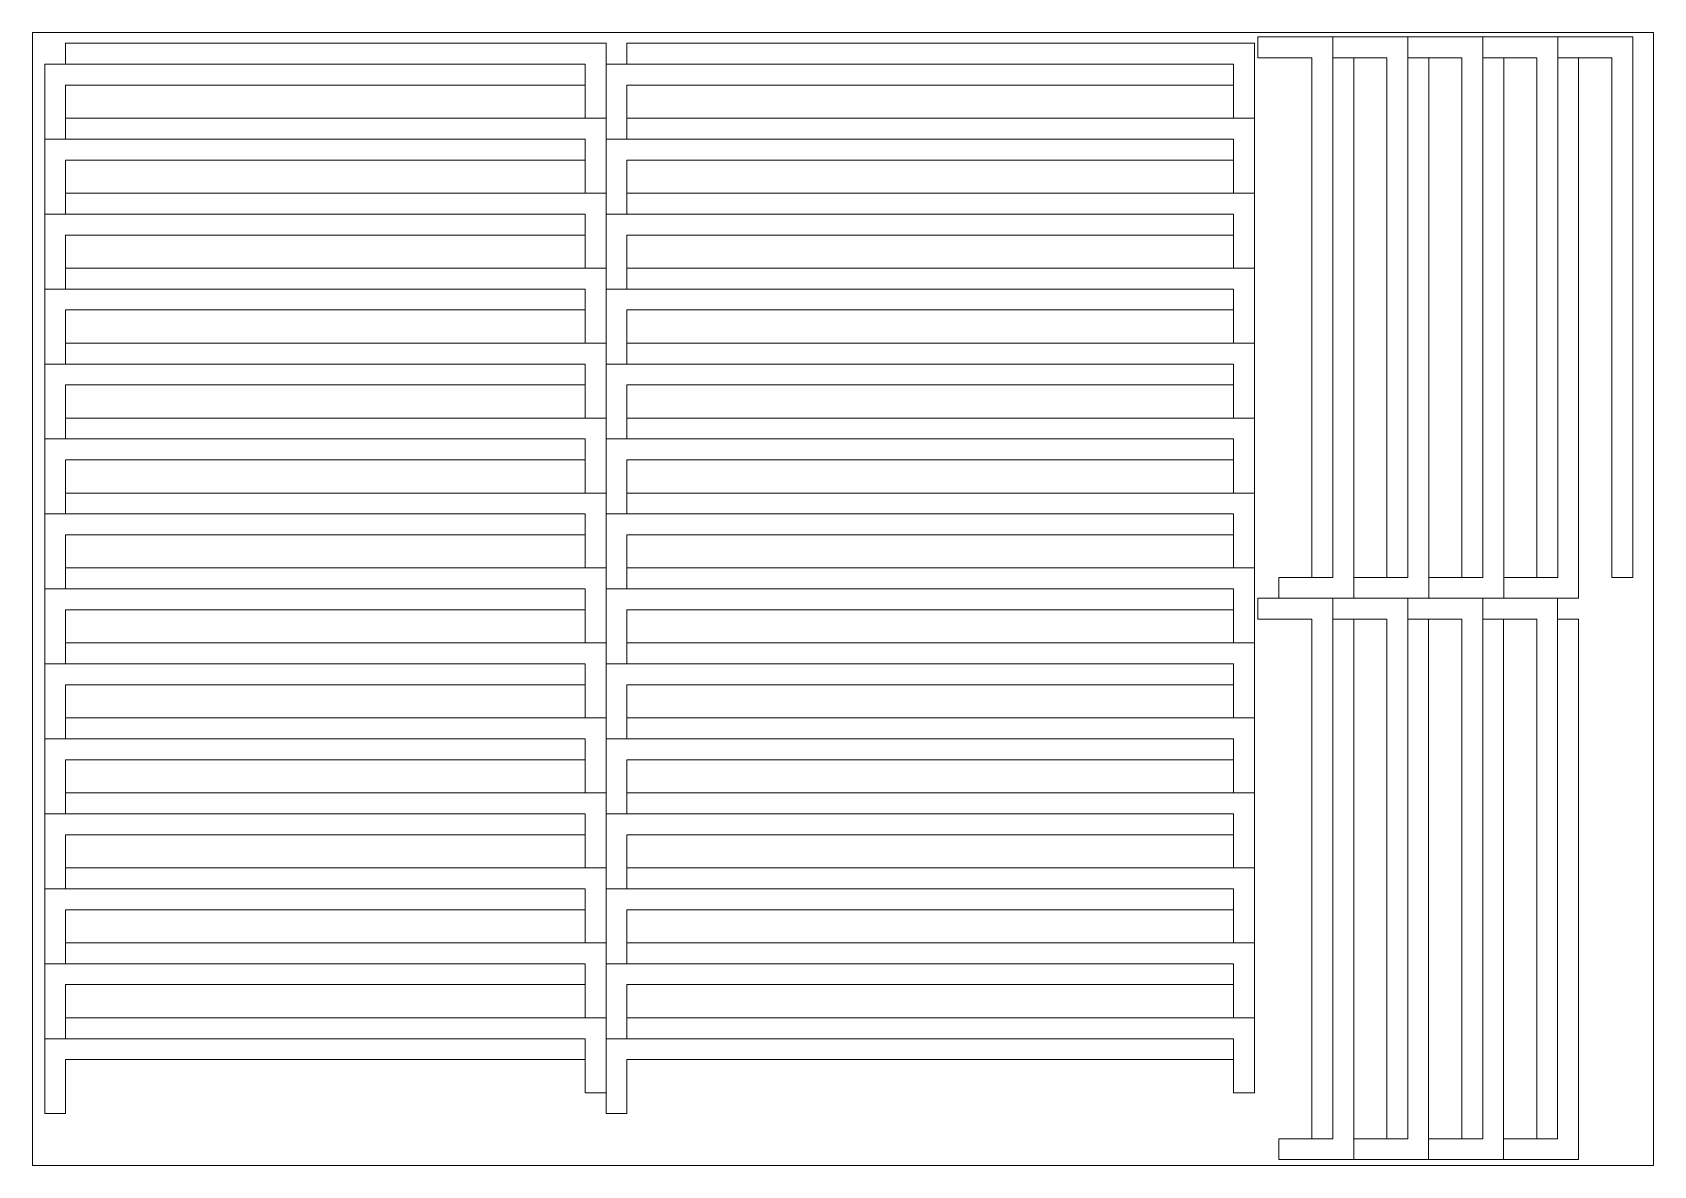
# Model space of a CAD drawing. Header units: millimetres. Extents: x 1869 to 3797, y -919 to 434.
# Drawn here: x 2842 to 3772, y -219 to 431 of the extents above; entities that cross this region are included whole.
import ezdxf

# ---------------------------------------------------------------- set-up
doc = ezdxf.new("R2010")
doc.units = ezdxf.units.MM
doc.header["$MEASUREMENT"] = 0
doc.layers.add('Layer 1', color=7, linetype='Continuous')

msp = doc.modelspace()

# ---------------------------------------------------------------- linework, layer by layer
at = {"layer": 'Layer 1', "color": 250, "lineweight": 20}
msp.add_lwpolyline([(2842.1694, -218.8924), (3772.1694, -218.8924), (3772.1694, 431.1076), (2842.1694, 431.1076), (2842.1694, -218.8924)], close=True, dxfattribs=at)
for points in [[(3545.1886, 428.5118), (3545.1886, 428.5118), (3545.1886, 416.5118), (3545.1886, 416.5118), (3545.1886, 416.5118), (3545.1886, 416.5118), (3576.1886, 416.5118), (3576.1886, 416.5118), (3576.1886, 416.5118), (3576.1886, 416.5118), (3576.1886, 118.5118), (3576.1886, 118.5118), (3576.1886, 118.5118), (3576.1886, 118.5118), (3588.1886, 118.5118), (3588.1886, 118.5118), (3588.1886, 118.5118), (3588.1886, 118.5118), (3588.1886, 416.5118), (3588.1886, 416.5118), (3588.1886, 416.5118), (3588.1886, 416.5118), (3588.1886, 428.5118), (3588.1886, 428.5118), (3588.1886, 428.5118), (3588.1886, 428.5118), (3545.1886, 428.5118), (3545.1886, 428.5118)], [(3588.1886, 428.5118), (3588.1886, 428.5118), (3588.1886, 416.5118), (3588.1886, 416.5118), (3588.1886, 416.5118), (3588.1886, 416.5118), (3619.1886, 416.5118), (3619.1886, 416.5118), (3619.1886, 416.5118), (3619.1886, 416.5118), (3619.1886, 118.5118), (3619.1886, 118.5118), (3619.1886, 118.5118), (3619.1886, 118.5118), (3631.1886, 118.5118), (3631.1886, 118.5118), (3631.1886, 118.5118), (3631.1886, 118.5118), (3631.1886, 416.5118), (3631.1886, 416.5118), (3631.1886, 416.5118), (3631.1886, 416.5118), (3631.1886, 428.5118), (3631.1886, 428.5118), (3631.1886, 428.5118), (3631.1886, 428.5118), (3588.1886, 428.5118), (3588.1886, 428.5118)], [(3631.1886, 428.5118), (3631.1886, 428.5118), (3631.1886, 416.5118), (3631.1886, 416.5118), (3631.1886, 416.5118), (3631.1886, 416.5118), (3662.1886, 416.5118), (3662.1886, 416.5118), (3662.1886, 416.5118), (3662.1886, 416.5118), (3662.1886, 118.5118), (3662.1886, 118.5118), (3662.1886, 118.5118), (3662.1886, 118.5118), (3674.1886, 118.5118), (3674.1886, 118.5118), (3674.1886, 118.5118), (3674.1886, 118.5118), (3674.1886, 416.5118), (3674.1886, 416.5118), (3674.1886, 416.5118), (3674.1886, 416.5118), (3674.1886, 428.5118), (3674.1886, 428.5118), (3674.1886, 428.5118), (3674.1886, 428.5118), (3631.1886, 428.5118), (3631.1886, 428.5118)], [(3674.1886, 428.5118), (3674.1886, 428.5118), (3674.1886, 416.5118), (3674.1886, 416.5118), (3674.1886, 416.5118), (3674.1886, 416.5118), (3705.1886, 416.5118), (3705.1886, 416.5118), (3705.1886, 416.5118), (3705.1886, 416.5118), (3705.1886, 118.5118), (3705.1886, 118.5118), (3705.1886, 118.5118), (3705.1886, 118.5118), (3717.1886, 118.5118), (3717.1886, 118.5118), (3717.1886, 118.5118), (3717.1886, 118.5118), (3717.1886, 416.5118), (3717.1886, 416.5118), (3717.1886, 416.5118), (3717.1886, 416.5118), (3717.1886, 428.5118), (3717.1886, 428.5118), (3717.1886, 428.5118), (3717.1886, 428.5118), (3674.1886, 428.5118), (3674.1886, 428.5118)], [(3717.1886, 428.5118), (3717.1886, 428.5118), (3717.1886, 416.5118), (3717.1886, 416.5118), (3717.1886, 416.5118), (3717.1886, 416.5118), (3748.1886, 416.5118), (3748.1886, 416.5118), (3748.1886, 416.5118), (3748.1886, 416.5118), (3748.1886, 118.5118), (3748.1886, 118.5118), (3748.1886, 118.5118), (3748.1886, 118.5118), (3760.1886, 118.5118), (3760.1886, 118.5118), (3760.1886, 118.5118), (3760.1886, 118.5118), (3760.1886, 416.5118), (3760.1886, 416.5118), (3760.1886, 416.5118), (3760.1886, 416.5118), (3760.1886, 428.5118), (3760.1886, 428.5118), (3760.1886, 428.5118), (3760.1886, 428.5118), (3717.1886, 428.5118), (3717.1886, 428.5118)], [(3171.2133, 381.9), (3171.2133, 381.9), (3159.2133, 381.9), (3159.2133, 381.9), (3159.2133, 381.9), (3159.2133, 381.9), (3159.2133, 412.9), (3159.2133, 412.9), (3159.2133, 412.9), (3159.2133, 412.9), (2861.2133, 412.9), (2861.2133, 412.9), (2861.2133, 412.9), (2861.2133, 412.9), (2861.2133, 424.9), (2861.2133, 424.9), (2861.2133, 424.9), (2861.2133, 424.9), (3159.2133, 424.9), (3159.2133, 424.9), (3159.2133, 424.9), (3159.2133, 424.9), (3171.2133, 424.9), (3171.2133, 424.9), (3171.2133, 424.9), (3171.2133, 424.9), (3171.2133, 381.9), (3171.2133, 381.9)], [(3543.2133, 381.9), (3543.2133, 381.9), (3531.2133, 381.9), (3531.2133, 381.9), (3531.2133, 381.9), (3531.2133, 381.9), (3531.2133, 412.9), (3531.2133, 412.9), (3531.2133, 412.9), (3531.2133, 412.9), (3183.2133, 412.9), (3183.2133, 412.9), (3183.2133, 412.9), (3183.2133, 412.9), (3183.2133, 424.9), (3183.2133, 424.9), (3183.2133, 424.9), (3183.2133, 424.9), (3531.2133, 424.9), (3531.2133, 424.9), (3531.2133, 424.9), (3531.2133, 424.9), (3543.2133, 424.9), (3543.2133, 424.9), (3543.2133, 424.9), (3543.2133, 424.9), (3543.2133, 381.9), (3543.2133, 381.9)], [(2849.2133, 369.9), (2849.2133, 369.9), (2861.2133, 369.9), (2861.2133, 369.9), (2861.2133, 369.9), (2861.2133, 369.9), (2861.2133, 400.9), (2861.2133, 400.9), (2861.2133, 400.9), (2861.2133, 400.9), (3159.2133, 400.9), (3159.2133, 400.9), (3159.2133, 400.9), (3159.2133, 400.9), (3159.2133, 412.9), (3159.2133, 412.9), (3159.2133, 412.9), (3159.2133, 412.9), (2861.2133, 412.9), (2861.2133, 412.9), (2861.2133, 412.9), (2861.2133, 412.9), (2849.2133, 412.9), (2849.2133, 412.9), (2849.2133, 412.9), (2849.2133, 412.9), (2849.2133, 369.9), (2849.2133, 369.9)], [(3171.2133, 369.9), (3171.2133, 369.9), (3183.2133, 369.9), (3183.2133, 369.9), (3183.2133, 369.9), (3183.2133, 369.9), (3183.2133, 400.9), (3183.2133, 400.9), (3183.2133, 400.9), (3183.2133, 400.9), (3531.2133, 400.9), (3531.2133, 400.9), (3531.2133, 400.9), (3531.2133, 400.9), (3531.2133, 412.9), (3531.2133, 412.9), (3531.2133, 412.9), (3531.2133, 412.9), (3183.2133, 412.9), (3183.2133, 412.9), (3183.2133, 412.9), (3183.2133, 412.9), (3171.2133, 412.9), (3171.2133, 412.9), (3171.2133, 412.9), (3171.2133, 412.9), (3171.2133, 369.9), (3171.2133, 369.9)], [(3557.1886, 106.5118), (3557.1886, 106.5118), (3557.1886, 118.5118), (3557.1886, 118.5118), (3557.1886, 118.5118), (3557.1886, 118.5118), (3588.1886, 118.5118), (3588.1886, 118.5118), (3588.1886, 118.5118), (3588.1886, 118.5118), (3588.1886, 416.5118), (3588.1886, 416.5118), (3588.1886, 416.5118), (3588.1886, 416.5118), (3600.1886, 416.5118), (3600.1886, 416.5118), (3600.1886, 416.5118), (3600.1886, 416.5118), (3600.1886, 118.5118), (3600.1886, 118.5118), (3600.1886, 118.5118), (3600.1886, 118.5118), (3600.1886, 106.5118), (3600.1886, 106.5118), (3600.1886, 106.5118), (3600.1886, 106.5118), (3557.1886, 106.5118), (3557.1886, 106.5118)], [(3600.1886, 106.5118), (3600.1886, 106.5118), (3600.1886, 118.5118), (3600.1886, 118.5118), (3600.1886, 118.5118), (3600.1886, 118.5118), (3631.1886, 118.5118), (3631.1886, 118.5118), (3631.1886, 118.5118), (3631.1886, 118.5118), (3631.1886, 416.5118), (3631.1886, 416.5118), (3631.1886, 416.5118), (3631.1886, 416.5118), (3643.1886, 416.5118), (3643.1886, 416.5118), (3643.1886, 416.5118), (3643.1886, 416.5118), (3643.1886, 118.5118), (3643.1886, 118.5118), (3643.1886, 118.5118), (3643.1886, 118.5118), (3643.1886, 106.5118), (3643.1886, 106.5118), (3643.1886, 106.5118), (3643.1886, 106.5118), (3600.1886, 106.5118), (3600.1886, 106.5118)], [(3643.1886, 106.5118), (3643.1886, 106.5118), (3643.1886, 118.5118), (3643.1886, 118.5118), (3643.1886, 118.5118), (3643.1886, 118.5118), (3674.1886, 118.5118), (3674.1886, 118.5118), (3674.1886, 118.5118), (3674.1886, 118.5118), (3674.1886, 416.5118), (3674.1886, 416.5118), (3674.1886, 416.5118), (3674.1886, 416.5118), (3686.1886, 416.5118), (3686.1886, 416.5118), (3686.1886, 416.5118), (3686.1886, 416.5118), (3686.1886, 118.5118), (3686.1886, 118.5118), (3686.1886, 118.5118), (3686.1886, 118.5118), (3686.1886, 106.5118), (3686.1886, 106.5118), (3686.1886, 106.5118), (3686.1886, 106.5118), (3643.1886, 106.5118), (3643.1886, 106.5118)], [(3686.1886, 106.5118), (3686.1886, 106.5118), (3686.1886, 118.5118), (3686.1886, 118.5118), (3686.1886, 118.5118), (3686.1886, 118.5118), (3717.1886, 118.5118), (3717.1886, 118.5118), (3717.1886, 118.5118), (3717.1886, 118.5118), (3717.1886, 416.5118), (3717.1886, 416.5118), (3717.1886, 416.5118), (3717.1886, 416.5118), (3729.1886, 416.5118), (3729.1886, 416.5118), (3729.1886, 416.5118), (3729.1886, 416.5118), (3729.1886, 118.5118), (3729.1886, 118.5118), (3729.1886, 118.5118), (3729.1886, 118.5118), (3729.1886, 106.5118), (3729.1886, 106.5118), (3729.1886, 106.5118), (3729.1886, 106.5118), (3686.1886, 106.5118), (3686.1886, 106.5118)], [(3171.2133, 338.9), (3171.2133, 338.9), (3159.2133, 338.9), (3159.2133, 338.9), (3159.2133, 338.9), (3159.2133, 338.9), (3159.2133, 369.9), (3159.2133, 369.9), (3159.2133, 369.9), (3159.2133, 369.9), (2861.2133, 369.9), (2861.2133, 369.9), (2861.2133, 369.9), (2861.2133, 369.9), (2861.2133, 381.9), (2861.2133, 381.9), (2861.2133, 381.9), (2861.2133, 381.9), (3159.2133, 381.9), (3159.2133, 381.9), (3159.2133, 381.9), (3159.2133, 381.9), (3171.2133, 381.9), (3171.2133, 381.9), (3171.2133, 381.9), (3171.2133, 381.9), (3171.2133, 338.9), (3171.2133, 338.9)], [(3543.2133, 338.9), (3543.2133, 338.9), (3531.2133, 338.9), (3531.2133, 338.9), (3531.2133, 338.9), (3531.2133, 338.9), (3531.2133, 369.9), (3531.2133, 369.9), (3531.2133, 369.9), (3531.2133, 369.9), (3183.2133, 369.9), (3183.2133, 369.9), (3183.2133, 369.9), (3183.2133, 369.9), (3183.2133, 381.9), (3183.2133, 381.9), (3183.2133, 381.9), (3183.2133, 381.9), (3531.2133, 381.9), (3531.2133, 381.9), (3531.2133, 381.9), (3531.2133, 381.9), (3543.2133, 381.9), (3543.2133, 381.9), (3543.2133, 381.9), (3543.2133, 381.9), (3543.2133, 338.9), (3543.2133, 338.9)], [(2849.2133, 326.9), (2849.2133, 326.9), (2861.2133, 326.9), (2861.2133, 326.9), (2861.2133, 326.9), (2861.2133, 326.9), (2861.2133, 357.9), (2861.2133, 357.9), (2861.2133, 357.9), (2861.2133, 357.9), (3159.2133, 357.9), (3159.2133, 357.9), (3159.2133, 357.9), (3159.2133, 357.9), (3159.2133, 369.9), (3159.2133, 369.9), (3159.2133, 369.9), (3159.2133, 369.9), (2861.2133, 369.9), (2861.2133, 369.9), (2861.2133, 369.9), (2861.2133, 369.9), (2849.2133, 369.9), (2849.2133, 369.9), (2849.2133, 369.9), (2849.2133, 369.9), (2849.2133, 326.9), (2849.2133, 326.9)], [(3171.2133, 326.9), (3171.2133, 326.9), (3183.2133, 326.9), (3183.2133, 326.9), (3183.2133, 326.9), (3183.2133, 326.9), (3183.2133, 357.9), (3183.2133, 357.9), (3183.2133, 357.9), (3183.2133, 357.9), (3531.2133, 357.9), (3531.2133, 357.9), (3531.2133, 357.9), (3531.2133, 357.9), (3531.2133, 369.9), (3531.2133, 369.9), (3531.2133, 369.9), (3531.2133, 369.9), (3183.2133, 369.9), (3183.2133, 369.9), (3183.2133, 369.9), (3183.2133, 369.9), (3171.2133, 369.9), (3171.2133, 369.9), (3171.2133, 369.9), (3171.2133, 369.9), (3171.2133, 326.9), (3171.2133, 326.9)], [(3171.2133, 295.9), (3171.2133, 295.9), (3159.2133, 295.9), (3159.2133, 295.9), (3159.2133, 295.9), (3159.2133, 295.9), (3159.2133, 326.9), (3159.2133, 326.9), (3159.2133, 326.9), (3159.2133, 326.9), (2861.2133, 326.9), (2861.2133, 326.9), (2861.2133, 326.9), (2861.2133, 326.9), (2861.2133, 338.9), (2861.2133, 338.9), (2861.2133, 338.9), (2861.2133, 338.9), (3159.2133, 338.9), (3159.2133, 338.9), (3159.2133, 338.9), (3159.2133, 338.9), (3171.2133, 338.9), (3171.2133, 338.9), (3171.2133, 338.9), (3171.2133, 338.9), (3171.2133, 295.9), (3171.2133, 295.9)], [(3543.2133, 295.9), (3543.2133, 295.9), (3531.2133, 295.9), (3531.2133, 295.9), (3531.2133, 295.9), (3531.2133, 295.9), (3531.2133, 326.9), (3531.2133, 326.9), (3531.2133, 326.9), (3531.2133, 326.9), (3183.2133, 326.9), (3183.2133, 326.9), (3183.2133, 326.9), (3183.2133, 326.9), (3183.2133, 338.9), (3183.2133, 338.9), (3183.2133, 338.9), (3183.2133, 338.9), (3531.2133, 338.9), (3531.2133, 338.9), (3531.2133, 338.9), (3531.2133, 338.9), (3543.2133, 338.9), (3543.2133, 338.9), (3543.2133, 338.9), (3543.2133, 338.9), (3543.2133, 295.9), (3543.2133, 295.9)], [(2849.2133, 283.9), (2849.2133, 283.9), (2861.2133, 283.9), (2861.2133, 283.9), (2861.2133, 283.9), (2861.2133, 283.9), (2861.2133, 314.9), (2861.2133, 314.9), (2861.2133, 314.9), (2861.2133, 314.9), (3159.2133, 314.9), (3159.2133, 314.9), (3159.2133, 314.9), (3159.2133, 314.9), (3159.2133, 326.9), (3159.2133, 326.9), (3159.2133, 326.9), (3159.2133, 326.9), (2861.2133, 326.9), (2861.2133, 326.9), (2861.2133, 326.9), (2861.2133, 326.9), (2849.2133, 326.9), (2849.2133, 326.9), (2849.2133, 326.9), (2849.2133, 326.9), (2849.2133, 283.9), (2849.2133, 283.9)], [(3171.2133, 283.9), (3171.2133, 283.9), (3183.2133, 283.9), (3183.2133, 283.9), (3183.2133, 283.9), (3183.2133, 283.9), (3183.2133, 314.9), (3183.2133, 314.9), (3183.2133, 314.9), (3183.2133, 314.9), (3531.2133, 314.9), (3531.2133, 314.9), (3531.2133, 314.9), (3531.2133, 314.9), (3531.2133, 326.9), (3531.2133, 326.9), (3531.2133, 326.9), (3531.2133, 326.9), (3183.2133, 326.9), (3183.2133, 326.9), (3183.2133, 326.9), (3183.2133, 326.9), (3171.2133, 326.9), (3171.2133, 326.9), (3171.2133, 326.9), (3171.2133, 326.9), (3171.2133, 283.9), (3171.2133, 283.9)], [(3171.2133, 252.9), (3171.2133, 252.9), (3159.2133, 252.9), (3159.2133, 252.9), (3159.2133, 252.9), (3159.2133, 252.9), (3159.2133, 283.9), (3159.2133, 283.9), (3159.2133, 283.9), (3159.2133, 283.9), (2861.2133, 283.9), (2861.2133, 283.9), (2861.2133, 283.9), (2861.2133, 283.9), (2861.2133, 295.9), (2861.2133, 295.9), (2861.2133, 295.9), (2861.2133, 295.9), (3159.2133, 295.9), (3159.2133, 295.9), (3159.2133, 295.9), (3159.2133, 295.9), (3171.2133, 295.9), (3171.2133, 295.9), (3171.2133, 295.9), (3171.2133, 295.9), (3171.2133, 252.9), (3171.2133, 252.9)], [(3543.2133, 252.9), (3543.2133, 252.9), (3531.2133, 252.9), (3531.2133, 252.9), (3531.2133, 252.9), (3531.2133, 252.9), (3531.2133, 283.9), (3531.2133, 283.9), (3531.2133, 283.9), (3531.2133, 283.9), (3183.2133, 283.9), (3183.2133, 283.9), (3183.2133, 283.9), (3183.2133, 283.9), (3183.2133, 295.9), (3183.2133, 295.9), (3183.2133, 295.9), (3183.2133, 295.9), (3531.2133, 295.9), (3531.2133, 295.9), (3531.2133, 295.9), (3531.2133, 295.9), (3543.2133, 295.9), (3543.2133, 295.9), (3543.2133, 295.9), (3543.2133, 295.9), (3543.2133, 252.9), (3543.2133, 252.9)], [(2849.2133, 240.9), (2849.2133, 240.9), (2861.2133, 240.9), (2861.2133, 240.9), (2861.2133, 240.9), (2861.2133, 240.9), (2861.2133, 271.9), (2861.2133, 271.9), (2861.2133, 271.9), (2861.2133, 271.9), (3159.2133, 271.9), (3159.2133, 271.9), (3159.2133, 271.9), (3159.2133, 271.9), (3159.2133, 283.9), (3159.2133, 283.9), (3159.2133, 283.9), (3159.2133, 283.9), (2861.2133, 283.9), (2861.2133, 283.9), (2861.2133, 283.9), (2861.2133, 283.9), (2849.2133, 283.9), (2849.2133, 283.9), (2849.2133, 283.9), (2849.2133, 283.9), (2849.2133, 240.9), (2849.2133, 240.9)], [(3171.2133, 240.9), (3171.2133, 240.9), (3183.2133, 240.9), (3183.2133, 240.9), (3183.2133, 240.9), (3183.2133, 240.9), (3183.2133, 271.9), (3183.2133, 271.9), (3183.2133, 271.9), (3183.2133, 271.9), (3531.2133, 271.9), (3531.2133, 271.9), (3531.2133, 271.9), (3531.2133, 271.9), (3531.2133, 283.9), (3531.2133, 283.9), (3531.2133, 283.9), (3531.2133, 283.9), (3183.2133, 283.9), (3183.2133, 283.9), (3183.2133, 283.9), (3183.2133, 283.9), (3171.2133, 283.9), (3171.2133, 283.9), (3171.2133, 283.9), (3171.2133, 283.9), (3171.2133, 240.9), (3171.2133, 240.9)], [(3171.2133, 209.9), (3171.2133, 209.9), (3159.2133, 209.9), (3159.2133, 209.9), (3159.2133, 209.9), (3159.2133, 209.9), (3159.2133, 240.9), (3159.2133, 240.9), (3159.2133, 240.9), (3159.2133, 240.9), (2861.2133, 240.9), (2861.2133, 240.9), (2861.2133, 240.9), (2861.2133, 240.9), (2861.2133, 252.9), (2861.2133, 252.9), (2861.2133, 252.9), (2861.2133, 252.9), (3159.2133, 252.9), (3159.2133, 252.9), (3159.2133, 252.9), (3159.2133, 252.9), (3171.2133, 252.9), (3171.2133, 252.9), (3171.2133, 252.9), (3171.2133, 252.9), (3171.2133, 209.9), (3171.2133, 209.9)], [(3543.2133, 209.9), (3543.2133, 209.9), (3531.2133, 209.9), (3531.2133, 209.9), (3531.2133, 209.9), (3531.2133, 209.9), (3531.2133, 240.9), (3531.2133, 240.9), (3531.2133, 240.9), (3531.2133, 240.9), (3183.2133, 240.9), (3183.2133, 240.9), (3183.2133, 240.9), (3183.2133, 240.9), (3183.2133, 252.9), (3183.2133, 252.9), (3183.2133, 252.9), (3183.2133, 252.9), (3531.2133, 252.9), (3531.2133, 252.9), (3531.2133, 252.9), (3531.2133, 252.9), (3543.2133, 252.9), (3543.2133, 252.9), (3543.2133, 252.9), (3543.2133, 252.9), (3543.2133, 209.9), (3543.2133, 209.9)], [(2849.2133, 197.9), (2849.2133, 197.9), (2861.2133, 197.9), (2861.2133, 197.9), (2861.2133, 197.9), (2861.2133, 197.9), (2861.2133, 228.9), (2861.2133, 228.9), (2861.2133, 228.9), (2861.2133, 228.9), (3159.2133, 228.9), (3159.2133, 228.9), (3159.2133, 228.9), (3159.2133, 228.9), (3159.2133, 240.9), (3159.2133, 240.9), (3159.2133, 240.9), (3159.2133, 240.9), (2861.2133, 240.9), (2861.2133, 240.9), (2861.2133, 240.9), (2861.2133, 240.9), (2849.2133, 240.9), (2849.2133, 240.9), (2849.2133, 240.9), (2849.2133, 240.9), (2849.2133, 197.9), (2849.2133, 197.9)], [(3171.2133, 197.9), (3171.2133, 197.9), (3183.2133, 197.9), (3183.2133, 197.9), (3183.2133, 197.9), (3183.2133, 197.9), (3183.2133, 228.9), (3183.2133, 228.9), (3183.2133, 228.9), (3183.2133, 228.9), (3531.2133, 228.9), (3531.2133, 228.9), (3531.2133, 228.9), (3531.2133, 228.9), (3531.2133, 240.9), (3531.2133, 240.9), (3531.2133, 240.9), (3531.2133, 240.9), (3183.2133, 240.9), (3183.2133, 240.9), (3183.2133, 240.9), (3183.2133, 240.9), (3171.2133, 240.9), (3171.2133, 240.9), (3171.2133, 240.9), (3171.2133, 240.9), (3171.2133, 197.9), (3171.2133, 197.9)], [(3171.2133, 166.9), (3171.2133, 166.9), (3159.2133, 166.9), (3159.2133, 166.9), (3159.2133, 166.9), (3159.2133, 166.9), (3159.2133, 197.9), (3159.2133, 197.9), (3159.2133, 197.9), (3159.2133, 197.9), (2861.2133, 197.9), (2861.2133, 197.9), (2861.2133, 197.9), (2861.2133, 197.9), (2861.2133, 209.9), (2861.2133, 209.9), (2861.2133, 209.9), (2861.2133, 209.9), (3159.2133, 209.9), (3159.2133, 209.9), (3159.2133, 209.9), (3159.2133, 209.9), (3171.2133, 209.9), (3171.2133, 209.9), (3171.2133, 209.9), (3171.2133, 209.9), (3171.2133, 166.9), (3171.2133, 166.9)], [(3543.2133, 166.9), (3543.2133, 166.9), (3531.2133, 166.9), (3531.2133, 166.9), (3531.2133, 166.9), (3531.2133, 166.9), (3531.2133, 197.9), (3531.2133, 197.9), (3531.2133, 197.9), (3531.2133, 197.9), (3183.2133, 197.9), (3183.2133, 197.9), (3183.2133, 197.9), (3183.2133, 197.9), (3183.2133, 209.9), (3183.2133, 209.9), (3183.2133, 209.9), (3183.2133, 209.9), (3531.2133, 209.9), (3531.2133, 209.9), (3531.2133, 209.9), (3531.2133, 209.9), (3543.2133, 209.9), (3543.2133, 209.9), (3543.2133, 209.9), (3543.2133, 209.9), (3543.2133, 166.9), (3543.2133, 166.9)], [(2849.2133, 154.9), (2849.2133, 154.9), (2861.2133, 154.9), (2861.2133, 154.9), (2861.2133, 154.9), (2861.2133, 154.9), (2861.2133, 185.9), (2861.2133, 185.9), (2861.2133, 185.9), (2861.2133, 185.9), (3159.2133, 185.9), (3159.2133, 185.9), (3159.2133, 185.9), (3159.2133, 185.9), (3159.2133, 197.9), (3159.2133, 197.9), (3159.2133, 197.9), (3159.2133, 197.9), (2861.2133, 197.9), (2861.2133, 197.9), (2861.2133, 197.9), (2861.2133, 197.9), (2849.2133, 197.9), (2849.2133, 197.9), (2849.2133, 197.9), (2849.2133, 197.9), (2849.2133, 154.9), (2849.2133, 154.9)], [(3171.2133, 154.9), (3171.2133, 154.9), (3183.2133, 154.9), (3183.2133, 154.9), (3183.2133, 154.9), (3183.2133, 154.9), (3183.2133, 185.9), (3183.2133, 185.9), (3183.2133, 185.9), (3183.2133, 185.9), (3531.2133, 185.9), (3531.2133, 185.9), (3531.2133, 185.9), (3531.2133, 185.9), (3531.2133, 197.9), (3531.2133, 197.9), (3531.2133, 197.9), (3531.2133, 197.9), (3183.2133, 197.9), (3183.2133, 197.9), (3183.2133, 197.9), (3183.2133, 197.9), (3171.2133, 197.9), (3171.2133, 197.9), (3171.2133, 197.9), (3171.2133, 197.9), (3171.2133, 154.9), (3171.2133, 154.9)], [(3171.2133, 123.9), (3171.2133, 123.9), (3159.2133, 123.9), (3159.2133, 123.9), (3159.2133, 123.9), (3159.2133, 123.9), (3159.2133, 154.9), (3159.2133, 154.9), (3159.2133, 154.9), (3159.2133, 154.9), (2861.2133, 154.9), (2861.2133, 154.9), (2861.2133, 154.9), (2861.2133, 154.9), (2861.2133, 166.9), (2861.2133, 166.9), (2861.2133, 166.9), (2861.2133, 166.9), (3159.2133, 166.9), (3159.2133, 166.9), (3159.2133, 166.9), (3159.2133, 166.9), (3171.2133, 166.9), (3171.2133, 166.9), (3171.2133, 166.9), (3171.2133, 166.9), (3171.2133, 123.9), (3171.2133, 123.9)], [(3543.2133, 123.9), (3543.2133, 123.9), (3531.2133, 123.9), (3531.2133, 123.9), (3531.2133, 123.9), (3531.2133, 123.9), (3531.2133, 154.9), (3531.2133, 154.9), (3531.2133, 154.9), (3531.2133, 154.9), (3183.2133, 154.9), (3183.2133, 154.9), (3183.2133, 154.9), (3183.2133, 154.9), (3183.2133, 166.9), (3183.2133, 166.9), (3183.2133, 166.9), (3183.2133, 166.9), (3531.2133, 166.9), (3531.2133, 166.9), (3531.2133, 166.9), (3531.2133, 166.9), (3543.2133, 166.9), (3543.2133, 166.9), (3543.2133, 166.9), (3543.2133, 166.9), (3543.2133, 123.9), (3543.2133, 123.9)], [(2849.2133, 111.9), (2849.2133, 111.9), (2861.2133, 111.9), (2861.2133, 111.9), (2861.2133, 111.9), (2861.2133, 111.9), (2861.2133, 142.9), (2861.2133, 142.9), (2861.2133, 142.9), (2861.2133, 142.9), (3159.2133, 142.9), (3159.2133, 142.9), (3159.2133, 142.9), (3159.2133, 142.9), (3159.2133, 154.9), (3159.2133, 154.9), (3159.2133, 154.9), (3159.2133, 154.9), (2861.2133, 154.9), (2861.2133, 154.9), (2861.2133, 154.9), (2861.2133, 154.9), (2849.2133, 154.9), (2849.2133, 154.9), (2849.2133, 154.9), (2849.2133, 154.9), (2849.2133, 111.9), (2849.2133, 111.9)], [(3171.2133, 111.9), (3171.2133, 111.9), (3183.2133, 111.9), (3183.2133, 111.9), (3183.2133, 111.9), (3183.2133, 111.9), (3183.2133, 142.9), (3183.2133, 142.9), (3183.2133, 142.9), (3183.2133, 142.9), (3531.2133, 142.9), (3531.2133, 142.9), (3531.2133, 142.9), (3531.2133, 142.9), (3531.2133, 154.9), (3531.2133, 154.9), (3531.2133, 154.9), (3531.2133, 154.9), (3183.2133, 154.9), (3183.2133, 154.9), (3183.2133, 154.9), (3183.2133, 154.9), (3171.2133, 154.9), (3171.2133, 154.9), (3171.2133, 154.9), (3171.2133, 154.9), (3171.2133, 111.9), (3171.2133, 111.9)], [(3171.2133, 80.9), (3171.2133, 80.9), (3159.2133, 80.9), (3159.2133, 80.9), (3159.2133, 80.9), (3159.2133, 80.9), (3159.2133, 111.9), (3159.2133, 111.9), (3159.2133, 111.9), (3159.2133, 111.9), (2861.2133, 111.9), (2861.2133, 111.9), (2861.2133, 111.9), (2861.2133, 111.9), (2861.2133, 123.9), (2861.2133, 123.9), (2861.2133, 123.9), (2861.2133, 123.9), (3159.2133, 123.9), (3159.2133, 123.9), (3159.2133, 123.9), (3159.2133, 123.9), (3171.2133, 123.9), (3171.2133, 123.9), (3171.2133, 123.9), (3171.2133, 123.9), (3171.2133, 80.9), (3171.2133, 80.9)], [(3543.2133, 80.9), (3543.2133, 80.9), (3531.2133, 80.9), (3531.2133, 80.9), (3531.2133, 80.9), (3531.2133, 80.9), (3531.2133, 111.9), (3531.2133, 111.9), (3531.2133, 111.9), (3531.2133, 111.9), (3183.2133, 111.9), (3183.2133, 111.9), (3183.2133, 111.9), (3183.2133, 111.9), (3183.2133, 123.9), (3183.2133, 123.9), (3183.2133, 123.9), (3183.2133, 123.9), (3531.2133, 123.9), (3531.2133, 123.9), (3531.2133, 123.9), (3531.2133, 123.9), (3543.2133, 123.9), (3543.2133, 123.9), (3543.2133, 123.9), (3543.2133, 123.9), (3543.2133, 80.9), (3543.2133, 80.9)], [(2849.2133, 68.9), (2849.2133, 68.9), (2861.2133, 68.9), (2861.2133, 68.9), (2861.2133, 68.9), (2861.2133, 68.9), (2861.2133, 99.9), (2861.2133, 99.9), (2861.2133, 99.9), (2861.2133, 99.9), (3159.2133, 99.9), (3159.2133, 99.9), (3159.2133, 99.9), (3159.2133, 99.9), (3159.2133, 111.9), (3159.2133, 111.9), (3159.2133, 111.9), (3159.2133, 111.9), (2861.2133, 111.9), (2861.2133, 111.9), (2861.2133, 111.9), (2861.2133, 111.9), (2849.2133, 111.9), (2849.2133, 111.9), (2849.2133, 111.9), (2849.2133, 111.9), (2849.2133, 68.9), (2849.2133, 68.9)], [(3171.2133, 68.9), (3171.2133, 68.9), (3183.2133, 68.9), (3183.2133, 68.9), (3183.2133, 68.9), (3183.2133, 68.9), (3183.2133, 99.9), (3183.2133, 99.9), (3183.2133, 99.9), (3183.2133, 99.9), (3531.2133, 99.9), (3531.2133, 99.9), (3531.2133, 99.9), (3531.2133, 99.9), (3531.2133, 111.9), (3531.2133, 111.9), (3531.2133, 111.9), (3531.2133, 111.9), (3183.2133, 111.9), (3183.2133, 111.9), (3183.2133, 111.9), (3183.2133, 111.9), (3171.2133, 111.9), (3171.2133, 111.9), (3171.2133, 111.9), (3171.2133, 111.9), (3171.2133, 68.9), (3171.2133, 68.9)], [(3545.1445, 106.5118), (3545.1445, 106.5118), (3545.1445, 94.5118), (3545.1445, 94.5118), (3545.1445, 94.5118), (3545.1445, 94.5118), (3576.1445, 94.5118), (3576.1445, 94.5118), (3576.1445, 94.5118), (3576.1445, 94.5118), (3576.1445, -203.4882), (3576.1445, -203.4882), (3576.1445, -203.4882), (3576.1445, -203.4882), (3588.1445, -203.4882), (3588.1445, -203.4882), (3588.1445, -203.4882), (3588.1445, -203.4882), (3588.1445, 94.5118), (3588.1445, 94.5118), (3588.1445, 94.5118), (3588.1445, 94.5118), (3588.1445, 106.5118), (3588.1445, 106.5118), (3588.1445, 106.5118), (3588.1445, 106.5118), (3545.1445, 106.5118), (3545.1445, 106.5118)], [(3588.1445, 106.5118), (3588.1445, 106.5118), (3588.1445, 94.5118), (3588.1445, 94.5118), (3588.1445, 94.5118), (3588.1445, 94.5118), (3619.1445, 94.5118), (3619.1445, 94.5118), (3619.1445, 94.5118), (3619.1445, 94.5118), (3619.1445, -203.4882), (3619.1445, -203.4882), (3619.1445, -203.4882), (3619.1445, -203.4882), (3631.1445, -203.4882), (3631.1445, -203.4882), (3631.1445, -203.4882), (3631.1445, -203.4882), (3631.1445, 94.5118), (3631.1445, 94.5118), (3631.1445, 94.5118), (3631.1445, 94.5118), (3631.1445, 106.5118), (3631.1445, 106.5118), (3631.1445, 106.5118), (3631.1445, 106.5118), (3588.1445, 106.5118), (3588.1445, 106.5118)], [(3631.1445, 106.5118), (3631.1445, 106.5118), (3631.1445, 94.5118), (3631.1445, 94.5118), (3631.1445, 94.5118), (3631.1445, 94.5118), (3662.1445, 94.5118), (3662.1445, 94.5118), (3662.1445, 94.5118), (3662.1445, 94.5118), (3662.1445, -203.4882), (3662.1445, -203.4882), (3662.1445, -203.4882), (3662.1445, -203.4882), (3674.1445, -203.4882), (3674.1445, -203.4882), (3674.1445, -203.4882), (3674.1445, -203.4882), (3674.1445, 94.5118), (3674.1445, 94.5118), (3674.1445, 94.5118), (3674.1445, 94.5118), (3674.1445, 106.5118), (3674.1445, 106.5118), (3674.1445, 106.5118), (3674.1445, 106.5118), (3631.1445, 106.5118), (3631.1445, 106.5118)], [(3674.1445, 106.5118), (3674.1445, 106.5118), (3674.1445, 94.5118), (3674.1445, 94.5118), (3674.1445, 94.5118), (3674.1445, 94.5118), (3705.1445, 94.5118), (3705.1445, 94.5118), (3705.1445, 94.5118), (3705.1445, 94.5118), (3705.1445, -203.4882), (3705.1445, -203.4882), (3705.1445, -203.4882), (3705.1445, -203.4882), (3717.1445, -203.4882), (3717.1445, -203.4882), (3717.1445, -203.4882), (3717.1445, -203.4882), (3717.1445, 94.5118), (3717.1445, 94.5118), (3717.1445, 94.5118), (3717.1445, 94.5118), (3717.1445, 106.5118), (3717.1445, 106.5118), (3717.1445, 106.5118), (3717.1445, 106.5118), (3674.1445, 106.5118), (3674.1445, 106.5118)], [(3557.1445, -215.4882), (3557.1445, -215.4882), (3557.1445, -203.4882), (3557.1445, -203.4882), (3557.1445, -203.4882), (3557.1445, -203.4882), (3588.1445, -203.4882), (3588.1445, -203.4882), (3588.1445, -203.4882), (3588.1445, -203.4882), (3588.1445, 94.5118), (3588.1445, 94.5118), (3588.1445, 94.5118), (3588.1445, 94.5118), (3600.1445, 94.5118), (3600.1445, 94.5118), (3600.1445, 94.5118), (3600.1445, 94.5118), (3600.1445, -203.4882), (3600.1445, -203.4882), (3600.1445, -203.4882), (3600.1445, -203.4882), (3600.1445, -215.4882), (3600.1445, -215.4882), (3600.1445, -215.4882), (3600.1445, -215.4882), (3557.1445, -215.4882), (3557.1445, -215.4882)], [(3600.1445, -215.4882), (3600.1445, -215.4882), (3600.1445, -203.4882), (3600.1445, -203.4882), (3600.1445, -203.4882), (3600.1445, -203.4882), (3631.1445, -203.4882), (3631.1445, -203.4882), (3631.1445, -203.4882), (3631.1445, -203.4882), (3631.1445, 94.5118), (3631.1445, 94.5118), (3631.1445, 94.5118), (3631.1445, 94.5118), (3643.1445, 94.5118), (3643.1445, 94.5118), (3643.1445, 94.5118), (3643.1445, 94.5118), (3643.1445, -203.4882), (3643.1445, -203.4882), (3643.1445, -203.4882), (3643.1445, -203.4882), (3643.1445, -215.4882), (3643.1445, -215.4882), (3643.1445, -215.4882), (3643.1445, -215.4882), (3600.1445, -215.4882), (3600.1445, -215.4882)], [(3643.1445, -215.4882), (3643.1445, -215.4882), (3643.1445, -203.4882), (3643.1445, -203.4882), (3643.1445, -203.4882), (3643.1445, -203.4882), (3674.1445, -203.4882), (3674.1445, -203.4882), (3674.1445, -203.4882), (3674.1445, -203.4882), (3674.1445, 94.5118), (3674.1445, 94.5118), (3674.1445, 94.5118), (3674.1445, 94.5118), (3686.1445, 94.5118), (3686.1445, 94.5118), (3686.1445, 94.5118), (3686.1445, 94.5118), (3686.1445, -203.4882), (3686.1445, -203.4882), (3686.1445, -203.4882), (3686.1445, -203.4882), (3686.1445, -215.4882), (3686.1445, -215.4882), (3686.1445, -215.4882), (3686.1445, -215.4882), (3643.1445, -215.4882), (3643.1445, -215.4882)], [(3686.1445, -215.4882), (3686.1445, -215.4882), (3686.1445, -203.4882), (3686.1445, -203.4882), (3686.1445, -203.4882), (3686.1445, -203.4882), (3717.1445, -203.4882), (3717.1445, -203.4882), (3717.1445, -203.4882), (3717.1445, -203.4882), (3717.1445, 94.5118), (3717.1445, 94.5118), (3717.1445, 94.5118), (3717.1445, 94.5118), (3729.1445, 94.5118), (3729.1445, 94.5118), (3729.1445, 94.5118), (3729.1445, 94.5118), (3729.1445, -203.4882), (3729.1445, -203.4882), (3729.1445, -203.4882), (3729.1445, -203.4882), (3729.1445, -215.4882), (3729.1445, -215.4882), (3729.1445, -215.4882), (3729.1445, -215.4882), (3686.1445, -215.4882), (3686.1445, -215.4882)], [(3171.2133, 37.9), (3171.2133, 37.9), (3159.2133, 37.9), (3159.2133, 37.9), (3159.2133, 37.9), (3159.2133, 37.9), (3159.2133, 68.9), (3159.2133, 68.9), (3159.2133, 68.9), (3159.2133, 68.9), (2861.2133, 68.9), (2861.2133, 68.9), (2861.2133, 68.9), (2861.2133, 68.9), (2861.2133, 80.9), (2861.2133, 80.9), (2861.2133, 80.9), (2861.2133, 80.9), (3159.2133, 80.9), (3159.2133, 80.9), (3159.2133, 80.9), (3159.2133, 80.9), (3171.2133, 80.9), (3171.2133, 80.9), (3171.2133, 80.9), (3171.2133, 80.9), (3171.2133, 37.9), (3171.2133, 37.9)], [(3543.2133, 37.9), (3543.2133, 37.9), (3531.2133, 37.9), (3531.2133, 37.9), (3531.2133, 37.9), (3531.2133, 37.9), (3531.2133, 68.9), (3531.2133, 68.9), (3531.2133, 68.9), (3531.2133, 68.9), (3183.2133, 68.9), (3183.2133, 68.9), (3183.2133, 68.9), (3183.2133, 68.9), (3183.2133, 80.9), (3183.2133, 80.9), (3183.2133, 80.9), (3183.2133, 80.9), (3531.2133, 80.9), (3531.2133, 80.9), (3531.2133, 80.9), (3531.2133, 80.9), (3543.2133, 80.9), (3543.2133, 80.9), (3543.2133, 80.9), (3543.2133, 80.9), (3543.2133, 37.9), (3543.2133, 37.9)], [(2849.2133, 25.9), (2849.2133, 25.9), (2861.2133, 25.9), (2861.2133, 25.9), (2861.2133, 25.9), (2861.2133, 25.9), (2861.2133, 56.9), (2861.2133, 56.9), (2861.2133, 56.9), (2861.2133, 56.9), (3159.2133, 56.9), (3159.2133, 56.9), (3159.2133, 56.9), (3159.2133, 56.9), (3159.2133, 68.9), (3159.2133, 68.9), (3159.2133, 68.9), (3159.2133, 68.9), (2861.2133, 68.9), (2861.2133, 68.9), (2861.2133, 68.9), (2861.2133, 68.9), (2849.2133, 68.9), (2849.2133, 68.9), (2849.2133, 68.9), (2849.2133, 68.9), (2849.2133, 25.9), (2849.2133, 25.9)], [(3171.2133, 25.9), (3171.2133, 25.9), (3183.2133, 25.9), (3183.2133, 25.9), (3183.2133, 25.9), (3183.2133, 25.9), (3183.2133, 56.9), (3183.2133, 56.9), (3183.2133, 56.9), (3183.2133, 56.9), (3531.2133, 56.9), (3531.2133, 56.9), (3531.2133, 56.9), (3531.2133, 56.9), (3531.2133, 68.9), (3531.2133, 68.9), (3531.2133, 68.9), (3531.2133, 68.9), (3183.2133, 68.9), (3183.2133, 68.9), (3183.2133, 68.9), (3183.2133, 68.9), (3171.2133, 68.9), (3171.2133, 68.9), (3171.2133, 68.9), (3171.2133, 68.9), (3171.2133, 25.9), (3171.2133, 25.9)], [(3171.2133, -5.1), (3171.2133, -5.1), (3159.2133, -5.1), (3159.2133, -5.1), (3159.2133, -5.1), (3159.2133, -5.1), (3159.2133, 25.9), (3159.2133, 25.9), (3159.2133, 25.9), (3159.2133, 25.9), (2861.2133, 25.9), (2861.2133, 25.9), (2861.2133, 25.9), (2861.2133, 25.9), (2861.2133, 37.9), (2861.2133, 37.9), (2861.2133, 37.9), (2861.2133, 37.9), (3159.2133, 37.9), (3159.2133, 37.9), (3159.2133, 37.9), (3159.2133, 37.9), (3171.2133, 37.9), (3171.2133, 37.9), (3171.2133, 37.9), (3171.2133, 37.9), (3171.2133, -5.1), (3171.2133, -5.1)], [(3543.2133, -5.1), (3543.2133, -5.1), (3531.2133, -5.1), (3531.2133, -5.1), (3531.2133, -5.1), (3531.2133, -5.1), (3531.2133, 25.9), (3531.2133, 25.9), (3531.2133, 25.9), (3531.2133, 25.9), (3183.2133, 25.9), (3183.2133, 25.9), (3183.2133, 25.9), (3183.2133, 25.9), (3183.2133, 37.9), (3183.2133, 37.9), (3183.2133, 37.9), (3183.2133, 37.9), (3531.2133, 37.9), (3531.2133, 37.9), (3531.2133, 37.9), (3531.2133, 37.9), (3543.2133, 37.9), (3543.2133, 37.9), (3543.2133, 37.9), (3543.2133, 37.9), (3543.2133, -5.1), (3543.2133, -5.1)], [(2849.2133, -17.1), (2849.2133, -17.1), (2861.2133, -17.1), (2861.2133, -17.1), (2861.2133, -17.1), (2861.2133, -17.1), (2861.2133, 13.9), (2861.2133, 13.9), (2861.2133, 13.9), (2861.2133, 13.9), (3159.2133, 13.9), (3159.2133, 13.9), (3159.2133, 13.9), (3159.2133, 13.9), (3159.2133, 25.9), (3159.2133, 25.9), (3159.2133, 25.9), (3159.2133, 25.9), (2861.2133, 25.9), (2861.2133, 25.9), (2861.2133, 25.9), (2861.2133, 25.9), (2849.2133, 25.9), (2849.2133, 25.9), (2849.2133, 25.9), (2849.2133, 25.9), (2849.2133, -17.1), (2849.2133, -17.1)], [(3171.2133, -17.1), (3171.2133, -17.1), (3183.2133, -17.1), (3183.2133, -17.1), (3183.2133, -17.1), (3183.2133, -17.1), (3183.2133, 13.9), (3183.2133, 13.9), (3183.2133, 13.9), (3183.2133, 13.9), (3531.2133, 13.9), (3531.2133, 13.9), (3531.2133, 13.9), (3531.2133, 13.9), (3531.2133, 25.9), (3531.2133, 25.9), (3531.2133, 25.9), (3531.2133, 25.9), (3183.2133, 25.9), (3183.2133, 25.9), (3183.2133, 25.9), (3183.2133, 25.9), (3171.2133, 25.9), (3171.2133, 25.9), (3171.2133, 25.9), (3171.2133, 25.9), (3171.2133, -17.1), (3171.2133, -17.1)], [(3171.2133, -48.1), (3171.2133, -48.1), (3159.2133, -48.1), (3159.2133, -48.1), (3159.2133, -48.1), (3159.2133, -48.1), (3159.2133, -17.1), (3159.2133, -17.1), (3159.2133, -17.1), (3159.2133, -17.1), (2861.2133, -17.1), (2861.2133, -17.1), (2861.2133, -17.1), (2861.2133, -17.1), (2861.2133, -5.1), (2861.2133, -5.1), (2861.2133, -5.1), (2861.2133, -5.1), (3159.2133, -5.1), (3159.2133, -5.1), (3159.2133, -5.1), (3159.2133, -5.1), (3171.2133, -5.1), (3171.2133, -5.1), (3171.2133, -5.1), (3171.2133, -5.1), (3171.2133, -48.1), (3171.2133, -48.1)], [(3543.2133, -48.1), (3543.2133, -48.1), (3531.2133, -48.1), (3531.2133, -48.1), (3531.2133, -48.1), (3531.2133, -48.1), (3531.2133, -17.1), (3531.2133, -17.1), (3531.2133, -17.1), (3531.2133, -17.1), (3183.2133, -17.1), (3183.2133, -17.1), (3183.2133, -17.1), (3183.2133, -17.1), (3183.2133, -5.1), (3183.2133, -5.1), (3183.2133, -5.1), (3183.2133, -5.1), (3531.2133, -5.1), (3531.2133, -5.1), (3531.2133, -5.1), (3531.2133, -5.1), (3543.2133, -5.1), (3543.2133, -5.1), (3543.2133, -5.1), (3543.2133, -5.1), (3543.2133, -48.1), (3543.2133, -48.1)], [(2849.2133, -60.1), (2849.2133, -60.1), (2861.2133, -60.1), (2861.2133, -60.1), (2861.2133, -60.1), (2861.2133, -60.1), (2861.2133, -29.1), (2861.2133, -29.1), (2861.2133, -29.1), (2861.2133, -29.1), (3159.2133, -29.1), (3159.2133, -29.1), (3159.2133, -29.1), (3159.2133, -29.1), (3159.2133, -17.1), (3159.2133, -17.1), (3159.2133, -17.1), (3159.2133, -17.1), (2861.2133, -17.1), (2861.2133, -17.1), (2861.2133, -17.1), (2861.2133, -17.1), (2849.2133, -17.1), (2849.2133, -17.1), (2849.2133, -17.1), (2849.2133, -17.1), (2849.2133, -60.1), (2849.2133, -60.1)], [(3171.2133, -60.1), (3171.2133, -60.1), (3183.2133, -60.1), (3183.2133, -60.1), (3183.2133, -60.1), (3183.2133, -60.1), (3183.2133, -29.1), (3183.2133, -29.1), (3183.2133, -29.1), (3183.2133, -29.1), (3531.2133, -29.1), (3531.2133, -29.1), (3531.2133, -29.1), (3531.2133, -29.1), (3531.2133, -17.1), (3531.2133, -17.1), (3531.2133, -17.1), (3531.2133, -17.1), (3183.2133, -17.1), (3183.2133, -17.1), (3183.2133, -17.1), (3183.2133, -17.1), (3171.2133, -17.1), (3171.2133, -17.1), (3171.2133, -17.1), (3171.2133, -17.1), (3171.2133, -60.1), (3171.2133, -60.1)], [(3171.2133, -91.1), (3171.2133, -91.1), (3159.2133, -91.1), (3159.2133, -91.1), (3159.2133, -91.1), (3159.2133, -91.1), (3159.2133, -60.1), (3159.2133, -60.1), (3159.2133, -60.1), (3159.2133, -60.1), (2861.2133, -60.1), (2861.2133, -60.1), (2861.2133, -60.1), (2861.2133, -60.1), (2861.2133, -48.1), (2861.2133, -48.1), (2861.2133, -48.1), (2861.2133, -48.1), (3159.2133, -48.1), (3159.2133, -48.1), (3159.2133, -48.1), (3159.2133, -48.1), (3171.2133, -48.1), (3171.2133, -48.1), (3171.2133, -48.1), (3171.2133, -48.1), (3171.2133, -91.1), (3171.2133, -91.1)], [(3543.2133, -91.1), (3543.2133, -91.1), (3531.2133, -91.1), (3531.2133, -91.1), (3531.2133, -91.1), (3531.2133, -91.1), (3531.2133, -60.1), (3531.2133, -60.1), (3531.2133, -60.1), (3531.2133, -60.1), (3183.2133, -60.1), (3183.2133, -60.1), (3183.2133, -60.1), (3183.2133, -60.1), (3183.2133, -48.1), (3183.2133, -48.1), (3183.2133, -48.1), (3183.2133, -48.1), (3531.2133, -48.1), (3531.2133, -48.1), (3531.2133, -48.1), (3531.2133, -48.1), (3543.2133, -48.1), (3543.2133, -48.1), (3543.2133, -48.1), (3543.2133, -48.1), (3543.2133, -91.1), (3543.2133, -91.1)], [(2849.2133, -103.1), (2849.2133, -103.1), (2861.2133, -103.1), (2861.2133, -103.1), (2861.2133, -103.1), (2861.2133, -103.1), (2861.2133, -72.1), (2861.2133, -72.1), (2861.2133, -72.1), (2861.2133, -72.1), (3159.2133, -72.1), (3159.2133, -72.1), (3159.2133, -72.1), (3159.2133, -72.1), (3159.2133, -60.1), (3159.2133, -60.1), (3159.2133, -60.1), (3159.2133, -60.1), (2861.2133, -60.1), (2861.2133, -60.1), (2861.2133, -60.1), (2861.2133, -60.1), (2849.2133, -60.1), (2849.2133, -60.1), (2849.2133, -60.1), (2849.2133, -60.1), (2849.2133, -103.1), (2849.2133, -103.1)], [(3171.2133, -103.1), (3171.2133, -103.1), (3183.2133, -103.1), (3183.2133, -103.1), (3183.2133, -103.1), (3183.2133, -103.1), (3183.2133, -72.1), (3183.2133, -72.1), (3183.2133, -72.1), (3183.2133, -72.1), (3531.2133, -72.1), (3531.2133, -72.1), (3531.2133, -72.1), (3531.2133, -72.1), (3531.2133, -60.1), (3531.2133, -60.1), (3531.2133, -60.1), (3531.2133, -60.1), (3183.2133, -60.1), (3183.2133, -60.1), (3183.2133, -60.1), (3183.2133, -60.1), (3171.2133, -60.1), (3171.2133, -60.1), (3171.2133, -60.1), (3171.2133, -60.1), (3171.2133, -103.1), (3171.2133, -103.1)], [(3171.2133, -134.1), (3171.2133, -134.1), (3159.2133, -134.1), (3159.2133, -134.1), (3159.2133, -134.1), (3159.2133, -134.1), (3159.2133, -103.1), (3159.2133, -103.1), (3159.2133, -103.1), (3159.2133, -103.1), (2861.2133, -103.1), (2861.2133, -103.1), (2861.2133, -103.1), (2861.2133, -103.1), (2861.2133, -91.1), (2861.2133, -91.1), (2861.2133, -91.1), (2861.2133, -91.1), (3159.2133, -91.1), (3159.2133, -91.1), (3159.2133, -91.1), (3159.2133, -91.1), (3171.2133, -91.1), (3171.2133, -91.1), (3171.2133, -91.1), (3171.2133, -91.1), (3171.2133, -134.1), (3171.2133, -134.1)], [(3543.2133, -134.1), (3543.2133, -134.1), (3531.2133, -134.1), (3531.2133, -134.1), (3531.2133, -134.1), (3531.2133, -134.1), (3531.2133, -103.1), (3531.2133, -103.1), (3531.2133, -103.1), (3531.2133, -103.1), (3183.2133, -103.1), (3183.2133, -103.1), (3183.2133, -103.1), (3183.2133, -103.1), (3183.2133, -91.1), (3183.2133, -91.1), (3183.2133, -91.1), (3183.2133, -91.1), (3531.2133, -91.1), (3531.2133, -91.1), (3531.2133, -91.1), (3531.2133, -91.1), (3543.2133, -91.1), (3543.2133, -91.1), (3543.2133, -91.1), (3543.2133, -91.1), (3543.2133, -134.1), (3543.2133, -134.1)], [(2849.2133, -146.1), (2849.2133, -146.1), (2861.2133, -146.1), (2861.2133, -146.1), (2861.2133, -146.1), (2861.2133, -146.1), (2861.2133, -115.1), (2861.2133, -115.1), (2861.2133, -115.1), (2861.2133, -115.1), (3159.2133, -115.1), (3159.2133, -115.1), (3159.2133, -115.1), (3159.2133, -115.1), (3159.2133, -103.1), (3159.2133, -103.1), (3159.2133, -103.1), (3159.2133, -103.1), (2861.2133, -103.1), (2861.2133, -103.1), (2861.2133, -103.1), (2861.2133, -103.1), (2849.2133, -103.1), (2849.2133, -103.1), (2849.2133, -103.1), (2849.2133, -103.1), (2849.2133, -146.1), (2849.2133, -146.1)], [(3171.2133, -146.1), (3171.2133, -146.1), (3183.2133, -146.1), (3183.2133, -146.1), (3183.2133, -146.1), (3183.2133, -146.1), (3183.2133, -115.1), (3183.2133, -115.1), (3183.2133, -115.1), (3183.2133, -115.1), (3531.2133, -115.1), (3531.2133, -115.1), (3531.2133, -115.1), (3531.2133, -115.1), (3531.2133, -103.1), (3531.2133, -103.1), (3531.2133, -103.1), (3531.2133, -103.1), (3183.2133, -103.1), (3183.2133, -103.1), (3183.2133, -103.1), (3183.2133, -103.1), (3171.2133, -103.1), (3171.2133, -103.1), (3171.2133, -103.1), (3171.2133, -103.1), (3171.2133, -146.1), (3171.2133, -146.1)], [(3171.2133, -177.1), (3171.2133, -177.1), (3159.2133, -177.1), (3159.2133, -177.1), (3159.2133, -177.1), (3159.2133, -177.1), (3159.2133, -146.1), (3159.2133, -146.1), (3159.2133, -146.1), (3159.2133, -146.1), (2861.2133, -146.1), (2861.2133, -146.1), (2861.2133, -146.1), (2861.2133, -146.1), (2861.2133, -134.1), (2861.2133, -134.1), (2861.2133, -134.1), (2861.2133, -134.1), (3159.2133, -134.1), (3159.2133, -134.1), (3159.2133, -134.1), (3159.2133, -134.1), (3171.2133, -134.1), (3171.2133, -134.1), (3171.2133, -134.1), (3171.2133, -134.1), (3171.2133, -177.1), (3171.2133, -177.1)], [(3543.2133, -177.1), (3543.2133, -177.1), (3531.2133, -177.1), (3531.2133, -177.1), (3531.2133, -177.1), (3531.2133, -177.1), (3531.2133, -146.1), (3531.2133, -146.1), (3531.2133, -146.1), (3531.2133, -146.1), (3183.2133, -146.1), (3183.2133, -146.1), (3183.2133, -146.1), (3183.2133, -146.1), (3183.2133, -134.1), (3183.2133, -134.1), (3183.2133, -134.1), (3183.2133, -134.1), (3531.2133, -134.1), (3531.2133, -134.1), (3531.2133, -134.1), (3531.2133, -134.1), (3543.2133, -134.1), (3543.2133, -134.1), (3543.2133, -134.1), (3543.2133, -134.1), (3543.2133, -177.1), (3543.2133, -177.1)], [(2849.2133, -189.1), (2849.2133, -189.1), (2861.2133, -189.1), (2861.2133, -189.1), (2861.2133, -189.1), (2861.2133, -189.1), (2861.2133, -158.1), (2861.2133, -158.1), (2861.2133, -158.1), (2861.2133, -158.1), (3159.2133, -158.1), (3159.2133, -158.1), (3159.2133, -158.1), (3159.2133, -158.1), (3159.2133, -146.1), (3159.2133, -146.1), (3159.2133, -146.1), (3159.2133, -146.1), (2861.2133, -146.1), (2861.2133, -146.1), (2861.2133, -146.1), (2861.2133, -146.1), (2849.2133, -146.1), (2849.2133, -146.1), (2849.2133, -146.1), (2849.2133, -146.1), (2849.2133, -189.1), (2849.2133, -189.1)], [(3171.2133, -189.1), (3171.2133, -189.1), (3183.2133, -189.1), (3183.2133, -189.1), (3183.2133, -189.1), (3183.2133, -189.1), (3183.2133, -158.1), (3183.2133, -158.1), (3183.2133, -158.1), (3183.2133, -158.1), (3531.2133, -158.1), (3531.2133, -158.1), (3531.2133, -158.1), (3531.2133, -158.1), (3531.2133, -146.1), (3531.2133, -146.1), (3531.2133, -146.1), (3531.2133, -146.1), (3183.2133, -146.1), (3183.2133, -146.1), (3183.2133, -146.1), (3183.2133, -146.1), (3171.2133, -146.1), (3171.2133, -146.1), (3171.2133, -146.1), (3171.2133, -146.1), (3171.2133, -189.1), (3171.2133, -189.1)]]:
    msp.add_open_spline(points, degree=3, knots=[0, 0, 0, 0, 0.125, 0.125, 0.125, 0.125, 0.25, 0.25, 0.25, 0.25, 0.375, 0.375, 0.375, 0.375, 0.5, 0.5, 0.5, 0.5, 0.625, 0.625, 0.625, 0.625, 0.75, 0.75, 0.75, 0.75, 1, 1, 1, 1], dxfattribs=at)

doc.saveas('drawing.dxf')
